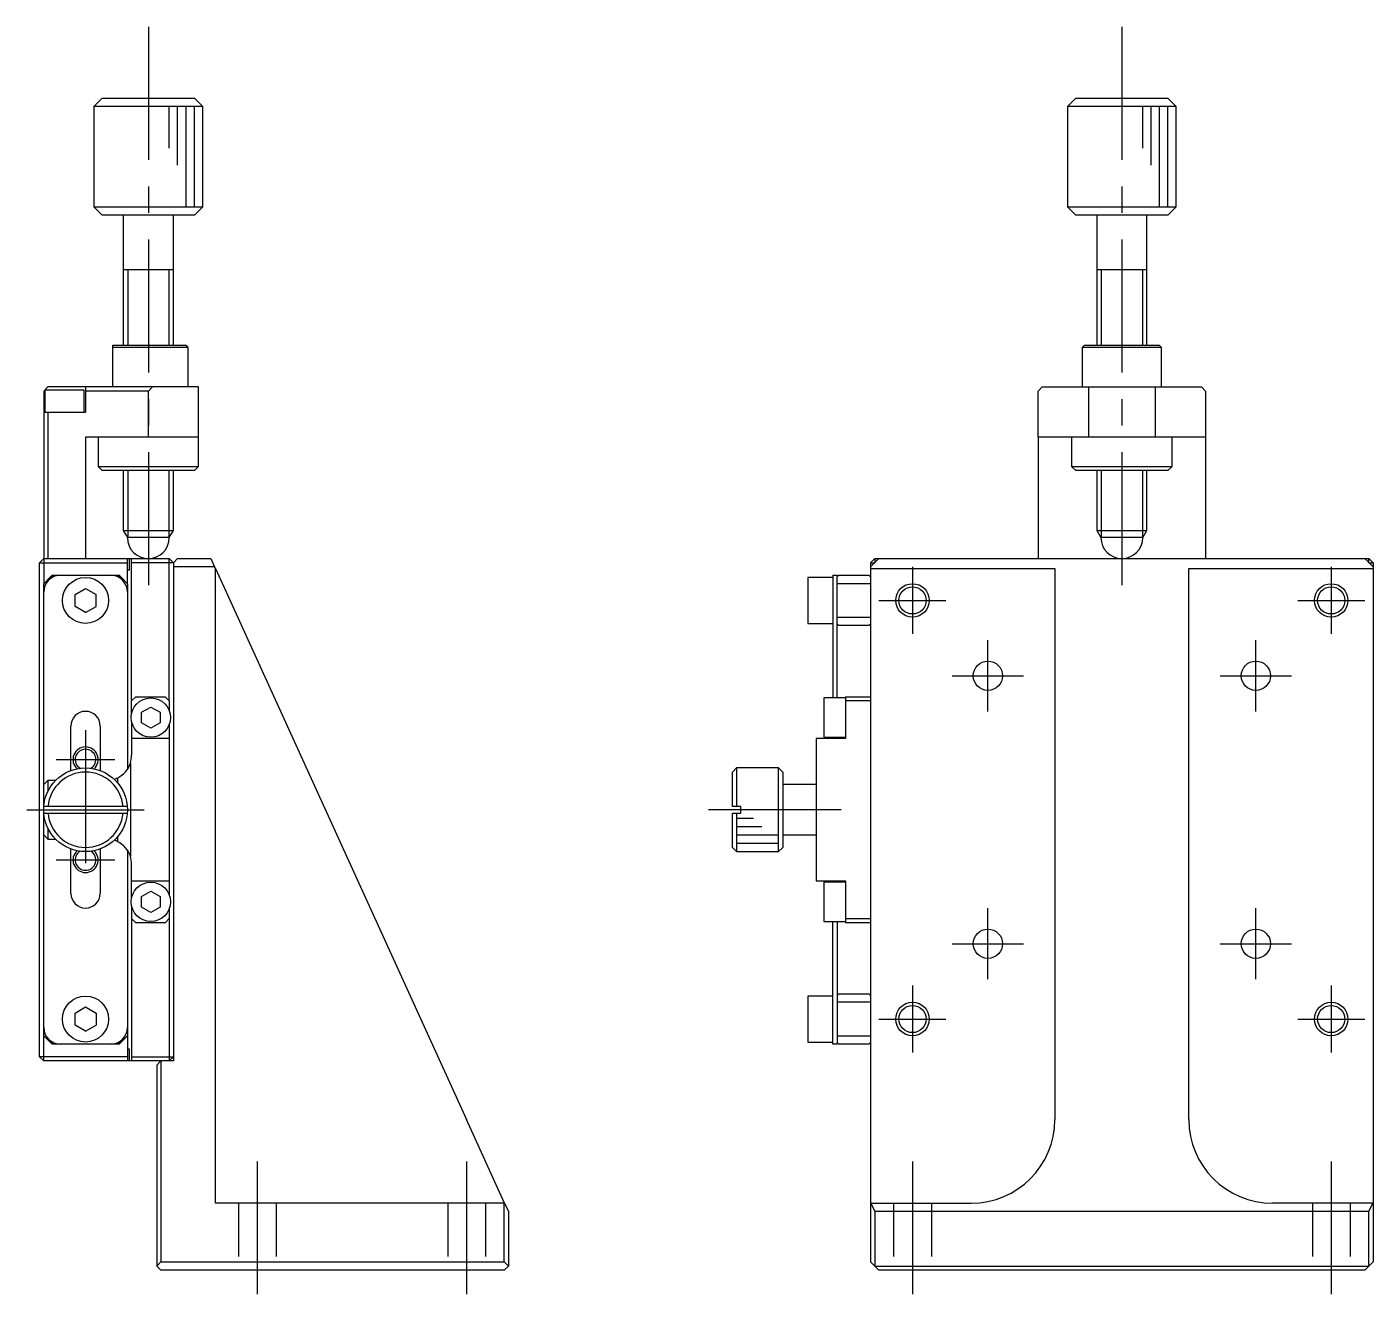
# Model space of a CAD drawing. Extents: x 0 to 380, y -8 to 323.
# Drawn here: x 219.5 to 380.2, y 88.2 to 241.8 of the extents above; entities that cross this region are included whole.
import ezdxf

# ---------------------------------------------------------------- set-up
doc = ezdxf.new("R2010")
doc.units = 0
doc.header["$LTSCALE"] = 0.5
doc.linetypes.add('CENTER', pattern=[50.8, 31.75, -6.35, 6.35, -6.35])
doc.linetypes.add('DASHED', pattern=[19.05, 12.7, -6.35])
for name, color, linetype in [('MSM_CENTER', 1, 'CENTER'), ('MSM_CONTINUOUS', 7, 'CONTINUOUS'), ('MSM_DASHED', 4, 'DASHED'), ('MSM_NARROW', 5, 'CONTINUOUS')]:
    doc.layers.add(name, color=color, linetype=linetype)

msp = doc.modelspace()

# ---------------------------------------------------------------- linework, layer by layer
at = {"layer": 'MSM_CENTER'}
for p, q in [((234, 241.750004), (234, 173.250004)), ((350.25, 241.750004), (350.25, 173.250004)), ((325.25, 177.249996), (325.25, 169.249996)), ((375.25, 177.249996), (375.25, 169.249996)), ((321.25, 173.249996), (329.25, 173.249996)), ((371.25, 173.249996), (379.25, 173.249996)), ((334.25, 159.999996), (334.25, 168.499996)), ((366.25, 159.999996), (366.25, 168.499996)), ((330, 164.249996), (338.5, 164.249996)), ((362, 164.249996), (370.5, 164.249996)), ((226.5, 157.749996), (226.5, 138.749996)), ((223, 154.249996), (230, 154.249996)), ((219.5, 148.249996), (233.5, 148.249996)), ((316.75, 148.249996), (298.75, 148.249996)), ((223, 142.249996), (230, 142.249996)), ((334.25, 127.999996), (334.25, 136.499996)), ((366.25, 127.999996), (366.25, 136.499996)), ((330, 132.249996), (338.5, 132.249996)), ((362, 132.249996), (370.5, 132.249996)), ((325.25, 127.249996), (325.25, 119.249996)), ((375.25, 127.249996), (375.25, 119.249996)), ((321.25, 123.249996), (329.25, 123.249996)), ((371.25, 123.249996), (379.25, 123.249996)), ((247, 106.249996), (247, 88.249996)), ((272, 106.249996), (272, 88.249996)), ((325.25, 106.249996), (325.25, 88.249996)), ((375.25, 106.249996), (375.25, 88.249996))]:
    msp.add_line(p, q, dxfattribs=at)
at = {"layer": 'MSM_CONTINUOUS'}
for p, q in [((228.5, 233.249996), (227.5, 232.249996)), ((228.5, 233.249996), (239.5, 233.249996)), ((240.5, 232.249996), (239.5, 233.249996)), ((344.75, 233.249996), (343.75, 232.249996)), ((344.75, 233.249996), (355.75, 233.249996)), ((356.75, 232.249996), (355.75, 233.249996)), ((240.5, 232.249996), (227.5, 232.249996)), ((227.5, 232.249996), (227.5, 220.249996)), ((240.5, 220.249996), (240.5, 232.249996)), ((356.75, 232.249996), (343.75, 232.249996)), ((343.75, 232.249996), (343.75, 220.249996)), ((356.75, 220.249996), (356.75, 232.249996)), ((227.5, 220.249996), (240.5, 220.249996)), ((227.5, 220.249996), (228.5, 219.249996)), ((239.5, 219.249996), (240.5, 220.249996)), ((343.75, 220.249996), (356.75, 220.249996)), ((343.75, 220.249996), (344.75, 219.249996)), ((355.75, 219.249996), (356.75, 220.249996)), ((239.5, 219.249996), (228.5, 219.249996)), ((231, 219.249996), (231, 203.749996)), ((237, 203.749996), (237, 219.249996)), ((355.75, 219.249996), (344.75, 219.249996)), ((347.25, 219.249996), (347.25, 203.750016)), ((353.25, 203.750016), (353.25, 219.249996)), ((237.000005, 212.749996), (230.999995, 212.749996)), ((353.250005, 212.749996), (347.249995, 212.749996)), ((229.75, 203.749996), (238.45, 203.749996)), ((229.75, 198.749996), (229.75, 203.749996)), ((238.75, 203.449996), (229.75, 203.449996)), ((238.75, 203.449996), (238.45, 203.749996)), ((238.75, 198.749996), (238.75, 203.449996)), ((345.8, 203.749996), (345.5, 203.449996)), ((355, 203.449996), (345.5, 203.449996)), ((345.5, 203.449996), (345.5, 198.749996)), ((345.8, 203.749996), (354.7, 203.749996)), ((355, 203.449996), (354.7, 203.749996)), ((355, 198.749996), (355, 203.449996)), ((222, 198.749996), (221.5, 198.249996)), ((221.5, 198.249996), (221.5, 175.249997)), ((226.35, 198.349996), (221.65, 198.349996)), ((221.65, 198.349996), (221.65, 195.749996)), ((240, 198.749996), (222, 198.749996)), ((226.35, 195.749996), (226.35, 198.349996)), ((226.5, 198.749996), (226.5, 195.749996)), ((234, 198.249996), (226.5, 198.249996)), ((233.999998, 192.749996), (234, 198.249996)), ((234.5, 198.749996), (234, 198.249996)), ((240, 189.249996), (240, 198.749996)), ((340.249998, 192.749996), (340.25, 198.249996)), ((340.75, 198.749996), (340.25, 198.249996)), ((340.75, 198.749996), (359.75, 198.749996)), ((346.25, 198.749996), (346.25, 192.749996)), ((354.25, 192.749996), (354.25, 198.749996)), ((360.25, 198.249996), (359.75, 198.749996)), ((360.25, 198.249996), (360.25, 178.249996)), ((221.5, 195.749996), (226.5, 195.749996)), ((222, 195.749996), (222, 178.249996)), ((226.5, 192.749996), (226.5, 178.249996)), ((240, 192.749996), (226.5, 192.749996)), ((228, 192.749996), (228, 189.249996)), ((360.25, 192.749996), (340.249998, 192.749996)), ((340.249998, 192.749996), (340.249998, 178.249996)), ((344.25, 192.749996), (344.25, 189.249996)), ((356.25, 189.249996), (356.25, 192.749996)), ((228, 189.249996), (240, 189.249996)), ((228, 189.249996), (228.5, 188.749996)), ((239.5, 188.749996), (228.5, 188.749996)), ((231, 188.749996), (231, 181.616022)), ((237, 181.616022), (237, 188.749996)), ((239.5, 188.749996), (240, 189.249996)), ((344.25, 189.249996), (356.25, 189.249996)), ((344.25, 189.249996), (344.75, 188.749996)), ((355.75, 188.749996), (344.75, 188.749996)), ((347.25, 188.749977), (347.25, 181.616022)), ((353.25, 181.616022), (353.25, 188.749977)), ((355.75, 188.749996), (356.25, 189.249996)), ((231, 181.616022), (237, 181.616022)), ((231, 181.616022), (231.5, 180.749996)), ((236.5, 180.749996), (231.5, 180.749996)), ((236.5, 180.749996), (237, 181.616022)), ((347.25, 181.616022), (353.25, 181.616022)), ((347.25, 181.616022), (347.75, 180.749996)), ((352.75, 180.749996), (347.75, 180.749996)), ((352.75, 180.749996), (353.25, 181.616022)), ((221, 177.749996), (221.5, 178.249996)), ((221, 177.749996), (231.5, 177.749996)), ((221, 118.749996), (221, 177.749996)), ((221.5, 178.249996), (236.5, 178.249996)), ((231.5, 175.249997), (231.5, 178.249996)), ((231.75, 176.849996), (231.5, 176.849996)), ((231.75, 176.849996), (231.75, 178.249996)), ((232, 159.732179), (232, 178.249996)), ((237, 177.749996), (232, 177.749996)), ((236.5, 161.249997), (236.5, 178.249996)), ((236.5, 178.249996), (237, 177.749996)), ((237.5, 178.249996), (237, 177.749996)), ((237, 177.749996), (237, 118.249996)), ((241.909078, 177.249996), (237, 177.249996)), ((237.5, 178.249996), (241.453352, 178.249996)), ((241.453352, 178.249996), (241.909078, 177.249996)), ((242, 177.050487), (241.909078, 177.249996)), ((242, 101.249996), (242, 177.050487)), ((242, 177.050487), (271.987011, 111.249996)), ((320.75, 178.249996), (320.25, 177.749996)), ((321.25, 178.249996), (320.25, 177.249996)), ((320.25, 177.749996), (320.75, 177.749996)), ((320.25, 177.749996), (320.25, 94.249996)), ((320.25, 177.050487), (342.25, 177.050487)), ((320.75, 178.249996), (320.75, 177.749996)), ((320.75, 178.249996), (379.75, 178.249996)), ((342.25, 177.050487), (342.25, 111.249996)), ((358.25, 177.050487), (380.25, 177.050487)), ((358.25, 111.249996), (358.25, 177.050487)), ((380.25, 177.249996), (379.25, 178.249996)), ((379.75, 177.749996), (379.75, 178.249996)), ((380.25, 177.749996), (379.75, 178.249996)), ((379.75, 177.749996), (380.25, 177.749996)), ((380.25, 177.749996), (380.25, 177.249997)), ((380.25, 177.249996), (380.25, 94.249996)), ((222.3, 176.049996), (221.5, 175.249996)), ((221.5, 118.249996), (221.5, 175.249996)), ((222.5, 176.249996), (222.3, 176.049996)), ((222.62822, 176.049996), (222.3, 176.049996)), ((222.5, 176.249996), (230.5, 176.249996)), ((230.7, 176.049996), (230.37178, 176.049996)), ((230.5, 176.249996), (230.7, 176.049996)), ((231.5, 175.249996), (230.7, 176.049996)), ((231.5, 175.249996), (231.5, 153.091907)), ((312.75, 175.999996), (312.75, 170.499996)), ((315.75, 175.999996), (312.75, 175.999996)), ((315.75, 176.249996), (315.75, 161.599996)), ((315.75, 176.249996), (316.25, 176.249996)), ((316.25, 176.049996), (316.45, 176.249996)), ((316.25, 176.249996), (316.25, 176.049997)), ((316.25, 161.599996), (316.25, 176.049996)), ((320.25, 175.249996), (316.25, 175.249996)), ((316.45, 176.249996), (320.05, 176.249996)), ((320.25, 176.049996), (320.05, 176.249996)), ((225.25, 173.971684), (226.5, 174.693372)), ((225.25, 172.528309), (225.25, 173.971684)), ((226.5, 174.693372), (227.75, 173.971684)), ((227.75, 172.528309), (227.75, 173.971684)), ((226.5, 171.806621), (225.25, 172.528309)), ((226.5, 171.806621), (227.75, 172.528309)), ((312.75, 170.499996), (315.75, 170.499996)), ((316.25, 171.249996), (320.25, 171.249996)), ((316.45, 170.249996), (316.25, 170.449996)), ((320.05, 170.249996), (320.25, 170.449996)), ((320.05, 170.249996), (316.45, 170.249996)), ((232, 161.249996), (232.5, 161.749996)), ((232.5, 161.749996), (236, 161.749996)), ((236, 161.749996), (236.5, 161.249996)), ((236.5, 161.249996), (236.5, 160.076132)), ((314.65, 161.599996), (314.65, 156.899996)), ((317.25, 161.599996), (314.65, 161.599996)), ((317.25, 161.749996), (317.25, 156.749996)), ((317.25, 161.749996), (320.25, 161.749996)), ((320.25, 161.249996), (317.25, 161.249996)), ((233.2, 159.885082), (234.3, 160.520167)), ((233.2, 158.614911), (233.2, 159.885082)), ((234.3, 160.520167), (235.4, 159.885082)), ((235.4, 159.885082), (235.4, 158.614911)), ((224.75, 152.933745), (224.75, 158.249996)), ((228.25, 158.249996), (228.25, 152.933745)), ((232, 158.767814), (232, 154.749996)), ((234.3, 157.979826), (233.2, 158.614911)), ((235.4, 158.614911), (234.3, 157.979826)), ((236.5, 158.423861), (236.5, 138.076132)), ((236.5, 156.749996), (232, 156.749996)), ((313.75, 156.749996), (313.75, 139.749996)), ((317.25, 156.749996), (313.75, 156.749996)), ((314.65, 156.899996), (317.25, 156.899996)), ((315.749999, 156.899996), (315.749999, 156.749996)), ((315.75, 156.749996), (315.75, 156.899996)), ((316.25, 156.749996), (316.25, 156.899996)), ((231.85, 153.813247), (231.85, 142.686746)), ((304.25, 153.249996), (303.75, 152.749996)), ((303.75, 148.649996), (303.75, 152.749996)), ((304.25, 153.249996), (304.25, 148.649996)), ((309.25, 153.249996), (304.25, 153.249996)), ((309.25, 143.249996), (309.25, 153.249996)), ((309.75, 152.749996), (309.25, 153.249996)), ((309.75, 152.749996), (309.75, 143.749996)), ((221.5, 151.249996), (222, 151.749996)), ((222, 151.749996), (222, 150.429446)), ((222.929286, 151.749996), (222, 151.749996)), ((230.35, 151.440216), (230.35, 152.070911)), ((313.75, 151.249996), (309.75, 151.249996)), ((231.483974, 148.649996), (221.516026, 148.649996)), ((304.75, 148.649996), (303.75, 148.649996)), ((304.75, 147.849996), (304.75, 148.649996)), ((221.516026, 147.849996), (231.483974, 147.849996)), ((303.75, 143.749996), (303.75, 147.849996)), ((303.75, 147.849996), (304.75, 147.849996)), ((304.25, 147.849996), (304.25, 143.249996)), ((222, 144.749996), (221.5, 145.249996)), ((222, 146.070547), (222, 144.749996)), ((222, 144.749996), (222.929286, 144.749996)), ((230.35, 144.429082), (230.35, 145.059777)), ((309.75, 145.249996), (313.75, 145.249996)), ((224.75, 138.249996), (224.75, 143.566248)), ((228.25, 143.566248), (228.25, 138.249996)), ((231.5, 143.408172), (231.5, 118.249996)), ((303.75, 143.749996), (304.25, 143.249996)), ((304.25, 143.249996), (309.25, 143.249996)), ((309.25, 143.249996), (309.75, 143.749996)), ((232, 137.732179), (232, 141.749996)), ((232, 139.749996), (236.5, 139.749996)), ((233.2, 137.885082), (234.3, 138.520167)), ((234.3, 138.520167), (235.4, 137.885082)), ((313.75, 139.749996), (317.25, 139.749996)), ((314.65, 139.599996), (314.65, 134.899996)), ((317.25, 139.599996), (314.65, 139.599996)), ((315.749999, 139.599996), (315.749999, 139.749996)), ((315.75, 139.599996), (315.75, 139.749996)), ((316.25, 139.599996), (316.25, 139.749996)), ((317.25, 139.749996), (317.25, 134.749996)), ((232, 136.767814), (232, 118.249996)), ((233.2, 136.614911), (233.2, 137.885082)), ((235.4, 137.885082), (235.4, 136.614911)), ((232.5, 134.749996), (232, 135.249996)), ((234.3, 135.979826), (233.2, 136.614911)), ((235.4, 136.614911), (234.3, 135.979826)), ((236.5, 135.249996), (236, 134.749996)), ((236.5, 136.423861), (236.5, 118.249996)), ((317.25, 135.249996), (320.25, 135.249996)), ((236, 134.749996), (232.5, 134.749996)), ((314.65, 134.899996), (317.25, 134.899996)), ((315.75, 120.249996), (315.75, 134.899996)), ((316.25, 134.899996), (316.25, 120.249996)), ((320.25, 134.749996), (317.25, 134.749996)), ((312.75, 125.999996), (312.75, 120.499996)), ((315.75, 125.999996), (312.75, 125.999996)), ((316.25, 126.049996), (316.45, 126.249996)), ((316.45, 126.249996), (320.05, 126.249996)), ((320.25, 126.049996), (320.05, 126.249996)), ((225.25, 123.971684), (226.5, 124.693372)), ((225.25, 122.528309), (225.25, 123.971684)), ((226.5, 124.693372), (227.75, 123.971684)), ((227.75, 123.971684), (227.75, 122.528309)), ((320.25, 125.249996), (316.25, 125.249996)), ((226.5, 121.806621), (225.25, 122.528309)), ((226.5, 121.806621), (227.75, 122.528309)), ((221.5, 121.249996), (222.5, 120.249996)), ((231.5, 121.249996), (230.5, 120.249996)), ((316.25, 121.249996), (320.25, 121.249996)), ((222.3, 120.449996), (222.62822, 120.449996)), ((230.5, 120.249996), (222.5, 120.249996)), ((230.37178, 120.449996), (230.7, 120.449996)), ((231.75, 119.649996), (231.5, 119.649996)), ((231.75, 118.249996), (231.75, 119.649996)), ((312.75, 120.499996), (315.75, 120.499996)), ((316.25, 120.249996), (315.75, 120.249996)), ((316.25, 120.449996), (316.45, 120.249996)), ((320.05, 120.249996), (316.45, 120.249996)), ((320.05, 120.249996), (320.25, 120.449996)), ((231.5, 118.749996), (221, 118.749996)), ((221.5, 118.249996), (221, 118.749996)), ((237, 118.249996), (221.5, 118.249996)), ((232, 118.749996), (237, 118.749996)), ((235.5, 118.249996), (235, 117.749996)), ((235, 117.749996), (235, 93.749996)), ((235.5, 118.249996), (235.5, 94.249996)), ((236.5, 118.249996), (237, 118.749996)), ((276.544274, 101.249996), (271.987011, 111.249997)), ((276.544274, 101.249996), (242, 101.249996)), ((276.5, 94.249996), (276.5, 101.249996)), ((276.544274, 101.249996), (277, 100.249996)), ((277, 100.249996), (277, 93.749996)), ((320.25, 101.249996), (332.25, 101.249996)), ((320.294274, 101.249996), (320.75, 100.249996)), ((320.75, 100.249996), (320.75, 93.749996)), ((379.75, 100.249996), (320.75, 100.249996)), ((380.25, 101.249996), (368.25, 101.249996)), ((379.75, 100.249996), (380.205726, 101.249996)), ((379.75, 93.749996), (379.75, 100.249996)), ((235.5, 94.249996), (235, 93.749996)), ((235, 93.749996), (235.5, 93.249996)), ((235.5, 94.249996), (276.5, 94.249996)), ((276.5, 93.249996), (235.5, 93.249996)), ((277, 93.749996), (276.5, 94.249996)), ((276.5, 93.249996), (277, 93.749996)), ((320.25, 94.249996), (321.25, 93.249996)), ((320.75, 93.749996), (379.75, 93.749996)), ((379.25, 93.249996), (321.25, 93.249996)), ((380.25, 94.249996), (379.25, 93.249996))]:
    msp.add_line(p, q, dxfattribs=at)
for centre, radius in [((226.5, 173.249996), 2.75), ((325.25, 173.249996), 1.621), ((375.25, 173.249996), 1.621), ((334.25, 164.249996), 1.75), ((366.25, 164.249996), 1.75), ((234.3, 159.249996), 2.35), ((226.5, 148.249996), 5), ((234.3, 137.249996), 2.35), ((334.25, 132.249996), 1.75), ((366.25, 132.249996), 1.75), ((226.5, 123.249996), 2.75), ((325.25, 123.249996), 1.621), ((375.25, 123.249996), 1.621)]:
    msp.add_circle(centre, radius, dxfattribs=at)
for centre, radius, start, end in [((234, 180.749996), 2.5, 180, 359.9999824), ((350.25, 180.749996), 2.5, 180, 359.9999824), ((223.5, 174.249996), 2, 90, 180), ((229.5, 174.249996), 2, 0, 90), ((226.5, 158.249996), 1.75, 0, 180), ((226.5, 154.249996), 1.2295, 302.003161, 237.996839), ((229, 154.749996), 3, 341.805128, 0), ((226.5, 148.249996), 4.5, 5.099689, 174.900311), ((228.999996, 154.75), 3.000005, 296.743726, 341.805086), ((229, 154.749996), 3, 287.903998, 296.743684), ((226.5, 148.249996), 4.5, 185.099689, 354.900311), ((226.5, 142.249996), 1.2295, 122.003161, 57.996839), ((229, 141.749996), 3, 63.256316, 72.096002), ((228.999816, 141.749838), 3.000224, 18.196647, 63.254542), ((229, 141.749996), 3, 0, 18.194872), ((226.5, 138.249996), 1.75, 180, 0), ((223.5, 122.249996), 2, 180, 270), ((229.5, 122.249996), 2, 270, 0), ((332.25, 111.249996), 10, 270, 0), ((368.25, 111.249996), 10, 180, 270)]:
    msp.add_arc(centre, radius, start, end, dxfattribs=at)
at = {"layer": 'MSM_DASHED'}
for p, q in [((244.75, 101.249996), (244.75, 93.249996)), ((249.25, 101.249996), (249.25, 93.249996)), ((269.75, 101.249996), (269.75, 93.249996)), ((274.25, 101.249996), (274.25, 93.249996)), ((323, 101.249996), (323, 93.249996)), ((327.5, 101.249996), (327.5, 93.249996)), ((373, 101.249996), (373, 93.249996)), ((377.5, 101.249996), (377.5, 93.249996))]:
    msp.add_line(p, q, dxfattribs=at)
at = {"layer": 'MSM_NARROW'}
for p, q in [((236.5, 227.249996), (236.5, 232.249996)), ((237.5, 225.249996), (237.5, 232.249996)), ((238.5, 220.249996), (238.5, 232.249996)), ((239.5, 220.249996), (239.5, 232.249996)), ((352.75, 227.249996), (352.75, 232.249996)), ((353.75, 225.249996), (353.75, 232.249996)), ((354.75, 220.249996), (354.75, 232.249996)), ((355.75, 220.249996), (355.75, 232.249996)), ((231.5415, 212.749996), (231.5415, 203.749996)), ((236.4585, 212.749996), (236.4585, 203.749996)), ((347.7915, 212.749996), (347.7915, 203.749996)), ((352.7085, 212.749996), (352.7085, 203.749996)), ((231.5415, 188.749996), (231.5415, 180.749996)), ((236.4585, 188.749996), (236.4585, 180.749996)), ((347.7915, 188.749996), (347.7915, 180.749996)), ((352.7085, 188.749996), (352.7085, 180.749996)), ((304.25, 147.249996), (306.25, 147.249996)), ((304.25, 146.249996), (307.25, 146.249996)), ((304.25, 145.249996), (309.25, 145.249996)), ((304.25, 144.249996), (309.25, 144.249996))]:
    msp.add_line(p, q, dxfattribs=at)
for centre in [(325.25, 173.249996), (375.25, 173.249996), (325.25, 123.249996), (375.25, 123.249996)]:
    msp.add_circle(centre, 2, dxfattribs=at)
for centre, start, end in [((226.5, 154.249996), 312.59881289, 227.40118711), ((226.5, 142.249996), 132.59881289, 47.40118711)]:
    msp.add_arc(centre, 1.5, start, end, dxfattribs=at)

doc.saveas('drawing.dxf')
